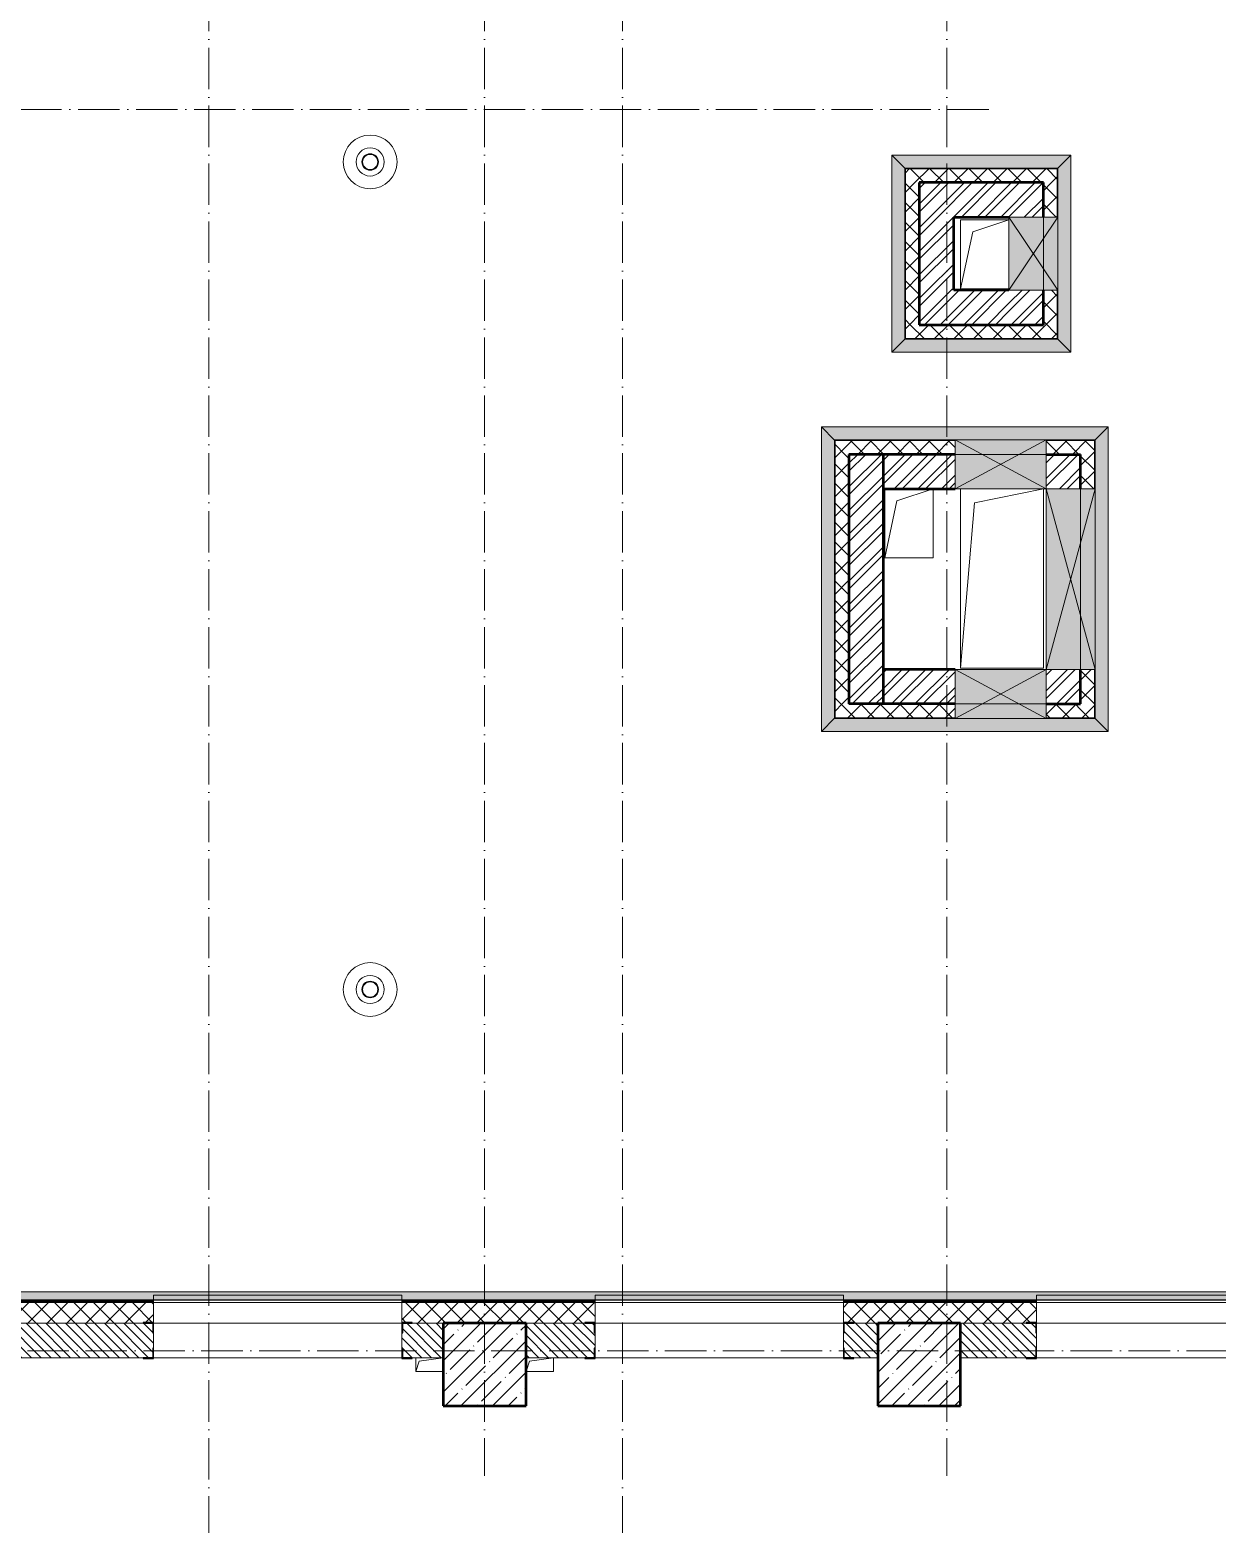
# Model space of a CAD drawing. Header units: millimetres. Extents: x -213536 to 1564669, y -45299 to 942238.
# Drawn here: x 10062 to 18667, y 525341 to 536175 of the extents above; entities that cross this region are included whole.
import ezdxf

# ---------------------------------------------------------------- set-up
doc = ezdxf.new("R2010")
doc.units = ezdxf.units.MM
doc.linetypes.add('50_200_ШТРИХ_1Т_ш5_п1_п1_', pattern=[700, 500, -100, 0, -100])
for name, color, linetype, lineweight in [('3.1) ЖБ окна 1.2 м', 102, 'Continuous', 30), ('A-DETL-GENF-OTLN', 7, 'Continuous', 9), ('A-FLOR-____-OTLN', 7, 'Continuous', 9), ('A-GENM-____-MCUT', 7, 'Continuous', 25), ('A-GENM-____-OTLN', 7, 'Continuous', 9), ('A-GENM-____-OTLN-1', 7, 'Continuous', 25), ('A-GLAZ-____-OTLN', 7, 'Continuous', 9), ('A-WALL-____-MCUT', 7, 'Continuous', 13), ('A-WALL-____-MCUT-1', 7, 'Continuous', 9), ('A-WALL-____-MCUT-2', 7, 'Continuous', 50), ('A-WALL-____-OTLN', 7, 'Continuous', 9), ('A-WALL-____-PATT-1', 7, 'Continuous', 9), ('A-WALL-FNSH-MCUT-1', 7, 'Continuous', 9), ('S-COLS-____-MCUT', 7, 'Continuous', 50), ('S-COLS-____-OTLN', 7, 'Continuous', 9), ('S-GRID-____-OTLN-1', 7, '50_200_ШТРИХ_1Т_ш5_п1_п1_', 9)]:
    doc.layers.add(name, color=color, linetype=linetype, lineweight=lineweight)
doc.layers.add('A-GLAZ-____-OTLN-1', color=7, linetype='Continuous', lineweight=9, true_color=0xc0c0c0)
pattern_1 = [(45, (-15591.66, 459015.94), (-70.71068, 70.71068), []), (135, (-15591.66, 459015.94), (-70.71068, -70.71068), [])]
pattern_2 = [(135, (-15591.663, 459015.94), (-35.35534, -35.35534), [])]
pattern_3 = [(45, (-15591.66, 459015.94), (-85.53659, 85.53659), []), (45, (-15534.64, 459015.94), (-85.53659, 85.53659), [])]

# ---------------------------------------------------------------- blocks, each defined once
blk = doc.blocks.new('BSC_Колонна _Прямоугольная - 600х600-V51-АР1_План отверстий 2 этажа в осях 1-64_Ю-ЯЯ')
at = {"layer": 'S-COLS-____-OTLN'}
h = blk.add_hatch(dxfattribs=at)
h.set_pattern_fill('FP_61', color=256, style=0, pattern_type=2)
h.set_pattern_definition([(45, (-28950, -67481.04), (-114.04925, 114.04925), []), (45, (-28835.95, -67481.04), (-114.04925, 114.04925), [201.613, -40.323, 3.353, -36.97])])
h.paths.add_polyline_path([(-300, -300), (300, -300), (300, 300), (-300, 300), (-300, 237)], flags=0)
at = {"layer": 'S-COLS-____-MCUT'}
for p, q in [((300, 300), (-300, 300)), ((-300, 300), (-300, -300)), ((300, -300), (300, 300)), ((-300, -300), (300, -300))]:
    blk.add_line(p, q, dxfattribs=at)
blk = doc.blocks.new('BSC_Колонна _Прямоугольная - 600х600-V89-АР1_План отверстий 2 этажа в осях 1-64_Ю-ЯЯ')
at = {"layer": 'S-COLS-____-OTLN'}
h = blk.add_hatch(dxfattribs=at)
h.set_pattern_fill('FP_102', color=256, style=0, pattern_type=2)
h.set_pattern_definition([(45, (-32100, -67481.04), (-114.04925, 114.04925), []), (45, (-31985.95, -67481.04), (-114.04925, 114.04925), [201.613, -40.323, 3.353, -36.97])])
h.paths.add_polyline_path([(-300, -300), (300, -300), (300, 300), (-300, 300)], flags=0)
at = {"layer": 'S-COLS-____-MCUT'}
for p, q in [((300, 300), (-300, 300)), ((-300, 300), (-300, -300)), ((300, -300), (300, 300)), ((-300, -300), (300, -300))]:
    blk.add_line(p, q, dxfattribs=at)
blk = doc.blocks.new('Отлив_СКБ - Отлив витража_СФТК-31884011-АР1_План отверстий 2 этажа в осях 1-64_Ю-ЯЯ')
at = {"layer": 'A-GLAZ-____-OTLN-1'}
for points in [[(1800, 2), (1800, 37), (0, 37), (0, 2), (1715, 2)], [(1715, 0), (1800, 0), (1800, 2), (0, 2), (0, 0)]]:
    blk.add_hatch(color=256, dxfattribs=at).paths.add_polyline_path(points, flags=0)
at = {"layer": 'A-GLAZ-____-OTLN'}
for p, q in [((0, 3), (0, 37)), ((1800, 37), (0, 37)), ((0, 2), (1800, 2)), ((1800, 37), (1800, 3)), ((1800, 0), (0, 0))]:
    blk.add_line(p, q, dxfattribs=at)
blk = doc.blocks.new('Фахверк_СКБ_Уголок - 250_1500-27508688-АР1_План отверстий 2 этажа в осях 1-64_Ю-ЯЯ')
at = {"layer": 'A-GENM-____-MCUT'}
for p, q in [((200, 181), (125, 181)), ((125, 181), (125, 106)), ((131, 106), (131, 175)), ((131, 175), (200, 175)), ((200, 175), (200, 181)), ((125, 106), (131, 106)), ((131, -6), (125, -6)), ((125, -6), (125, -81)), ((125, -81), (200, -81)), ((131, -75), (131, -6)), ((200, -75), (131, -75)), ((200, -81), (200, -75))]:
    blk.add_line(p, q, dxfattribs=at)
blk = doc.blocks.new('Фахверк_СКБ_Уголок - 250_1500-27508690-АР1_План отверстий 2 этажа в осях 1-64_Ю-ЯЯ')
at = {"layer": 'A-GENM-____-MCUT'}
for p, q in [((125, 181), (50, 181)), ((50, 181), (50, 175)), ((50, 175), (119, 175)), ((119, 175), (119, 106)), ((125, 106), (125, 181)), ((119, 106), (125, 106)), ((119, -75), (50, -75)), ((50, -75), (50, -81)), ((50, -81), (125, -81)), ((125, -6), (119, -6)), ((119, -6), (119, -75)), ((125, -81), (125, -6))]:
    blk.add_line(p, q, dxfattribs=at)
blk = doc.blocks.new('Фахверк_СКБ_Уголок - 250_1500-27504248-АР1_План отверстий 2 этажа в осях 1-64_Ю-ЯЯ')
at = {"layer": 'A-GENM-____-MCUT'}
for p, q in [((200, 181), (125, 181)), ((125, 181), (125, 106)), ((131, 106), (131, 175)), ((131, 175), (200, 175)), ((200, 175), (200, 181)), ((125, 106), (131, 106)), ((131, -6), (125, -6)), ((125, -6), (125, -81)), ((125, -81), (200, -81)), ((131, -75), (131, -6)), ((200, -75), (131, -75)), ((200, -81), (200, -75))]:
    blk.add_line(p, q, dxfattribs=at)
blk = doc.blocks.new('Фахверк_СКБ_Уголок - 250_1500-27508739-АР1_План отверстий 2 этажа в осях 1-64_Ю-ЯЯ')
at = {"layer": 'A-GENM-____-MCUT'}
for p, q in [((125, 181), (50, 181)), ((50, 181), (50, 175)), ((50, 175), (119, 175)), ((119, 175), (119, 106)), ((125, 106), (125, 181)), ((119, 106), (125, 106)), ((119, -75), (50, -75)), ((50, -75), (50, -81)), ((50, -81), (125, -81)), ((125, -6), (119, -6)), ((119, -6), (119, -75)), ((125, -81), (125, -6))]:
    blk.add_line(p, q, dxfattribs=at)
blk = doc.blocks.new('Кровельный аэратор - 143_Кровельный аэратор-15605992-АР1_План отверстий 2 этажа в осях 1-64_Ю-ЯЯ')
at = {"layer": 'A-GENM-____-OTLN'}
for radius, start, end in [(195, 360, 180), (195, 180, 360), (102, 360, 180), (102, 180, 360), (60, 360, 180), (60, 180, 360), (55, 360, 180), (55, 180, 360)]:
    blk.add_arc((0, 0), radius, start, end, dxfattribs=at)
blk = doc.blocks.new('AR_Отверстие прямоугольное _в плите_ - AR_Отверстие прямоугольное _в плите_-V173-АР1_План отверстий 2 этажа в осях 1-64_Ю-ЯЯ')
at = {"layer": 'A-GENM-____-OTLN'}
for p, q in [((-100, 50), (-100, -50)), ((-100, -50), (-75, 25)), ((-75, 25), (100, 50)), ((-100, -50), (100, -50))]:
    blk.add_line(p, q, dxfattribs=at)
blk = doc.blocks.new('AR_Отверстие прямоугольное _в плите_ - AR_Отверстие прямоугольное _в плите_-V164-АР1_План отверстий 2 этажа в осях 1-64_Ю-ЯЯ')
at = {"layer": 'A-GENM-____-OTLN'}
for p, q in [((-100, -50), (-75, 25)), ((-75, 25), (100, 50)), ((100, -50), (100, 50)), ((-100, -50), (100, -50))]:
    blk.add_line(p, q, dxfattribs=at)
blk = doc.blocks.new('AR_Отверстие прямоугольное _в плите_ - AR_Отверстие прямоугольное _в плите_-30552540-АР1_План отверстий 2 этажа в осях 1-64_Ю-ЯЯ')
at = {"layer": 'A-GENM-____-OTLN'}
for p, q in [((175, 250), (-175, 250)), ((-175, 250), (-175, -250)), ((-87, 163), (175, 250)), ((-175, -250), (-87, 163)), ((-175, -250), (175, -250))]:
    blk.add_line(p, q, dxfattribs=at)
blk = doc.blocks.new('AR_Отверстие прямоугольное _в плите_ - AR_Отверстие прямоугольное _в плите_-30552544-АР1_План отверстий 2 этажа в осях 1-64_Ю-ЯЯ')
at = {"layer": 'A-GENM-____-OTLN'}
for p, q in [((300, 650), (-300, 650)), ((-300, 650), (-300, -650)), ((-300, -650), (-200, 550)), ((-200, 550), (300, 650)), ((300, -650), (300, 650)), ((-300, -650), (300, -650))]:
    blk.add_line(p, q, dxfattribs=at)
blk = doc.blocks.new('AR_Отверстие прямоугольное _в плите_ - AR_Отверстие прямоугольное _в плите_-V194-АР1_План отверстий 2 этажа в осях 1-64_Ю-ЯЯ')
at = {"layer": 'A-GENM-____-OTLN'}
for p, q in [((175, 250), (-175, 250)), ((-175, 250), (-175, -250)), ((-87, 163), (175, 250)), ((175, -250), (175, 250)), ((-175, -250), (-87, 163)), ((-175, -250), (175, -250))]:
    blk.add_line(p, q, dxfattribs=at)
blk = doc.blocks.new('AR_Отверстие прямоугольное _в стене__БезПР - AR_Отверстие прямоугольное _в стене__БезПР-31947467-АР1_План отверстий 2 этажа в осях 1-64_Ю-ЯЯ')
at = {"layer": 'A-GLAZ-____-OTLN'}
blk.add_hatch(color=256, dxfattribs=at).paths.add_polyline_path([(265, 230), (-265, 230), (-265, -125), (265, -125)], flags=0)
at = {"layer": 'A-DETL-GENF-OTLN'}
for p, q in [((-265, -125), (-265, 230)), ((-265, 230), (265, 230)), ((265, 230), (-265, -125)), ((-265, 230), (265, -125)), ((265, 230), (-265, 230)), ((-265, 230), (-265, -125)), ((265, 230), (265, -125)), ((265, -125), (265, 230)), ((265, -125), (-265, -125)), ((-265, -125), (265, -125))]:
    blk.add_line(p, q, dxfattribs=at)
at = {"layer": 'A-GLAZ-____-OTLN'}
blk.add_line((265, 125), (-265, 125), dxfattribs=at)
blk = doc.blocks.new('AR_Отверстие прямоугольное _в стене__БезПР - AR_Отверстие прямоугольное _в стене__БезПР-32490818-АР1_План отверстий 2 этажа в осях 1-64_Ю-ЯЯ')
at = {"layer": 'A-GLAZ-____-OTLN'}
blk.add_hatch(color=256, dxfattribs=at).paths.add_polyline_path([(655, -20), (655, 230), (-655, 230), (-655, -125), (655, -125)], flags=0)
at = {"layer": 'A-DETL-GENF-OTLN'}
for p, q in [((-655, -125), (-655, 230)), ((-655, 230), (655, 230)), ((655, 230), (-655, -125)), ((-655, 230), (655, -125)), ((655, 230), (-655, 230)), ((-655, 230), (-655, -125)), ((655, 230), (655, -125)), ((655, -125), (655, 230)), ((655, -125), (-655, -125)), ((-655, -125), (655, -125))]:
    blk.add_line(p, q, dxfattribs=at)
at = {"layer": 'A-GLAZ-____-OTLN'}
blk.add_line((655, 125), (-655, 125), dxfattribs=at)
blk = doc.blocks.new('AR_Отверстие прямоугольное _в стене__БезПР - AR_Отверстие прямоугольное _в стене__БезПР-32490844-АР1_План отверстий 2 этажа в осях 1-64_Ю-ЯЯ')
at = {"layer": 'A-GLAZ-____-OTLN'}
blk.add_hatch(color=256, dxfattribs=at).paths.add_polyline_path([(-330, 125), (-330, -230), (330, -230), (330, 125), (6, 125)], flags=0)
at = {"layer": 'A-DETL-GENF-OTLN'}
for p, q in [((330, 125), (-330, 125)), ((-330, 125), (-330, -230)), ((330, -230), (-330, 125)), ((-330, -230), (330, 125)), ((-330, 125), (330, 125)), ((-330, -230), (-330, 125)), ((330, -230), (330, 125)), ((330, 125), (330, -230)), ((-330, -230), (330, -230)), ((330, -230), (-330, -230))]:
    blk.add_line(p, q, dxfattribs=at)
at = {"layer": 'A-GLAZ-____-OTLN'}
blk.add_line((330, -125), (-330, -125), dxfattribs=at)
blk = doc.blocks.new('AR_Отверстие прямоугольное _в стене__БезПР - AR_Отверстие прямоугольное _в стене__БезПР-32490823-АР1_План отверстий 2 этажа в осях 1-64_Ю-ЯЯ')
at = {"layer": 'A-GLAZ-____-OTLN'}
blk.add_hatch(color=256, dxfattribs=at).paths.add_polyline_path([(6, 230), (-330, 230), (-330, -125), (330, -125), (330, 230)], flags=0)
at = {"layer": 'A-DETL-GENF-OTLN'}
for p, q in [((-330, -125), (-330, 230)), ((-330, 230), (330, 230)), ((330, 230), (-330, -125)), ((-330, 230), (330, -125)), ((330, 230), (-330, 230)), ((-330, 230), (-330, -125)), ((330, 230), (330, -125)), ((330, -125), (330, 230)), ((330, -125), (-330, -125)), ((-330, -125), (330, -125))]:
    blk.add_line(p, q, dxfattribs=at)
at = {"layer": 'A-GLAZ-____-OTLN'}
blk.add_line((330, 125), (-330, 125), dxfattribs=at)
blk = doc.blocks.new('Отлив_СКБ1 - Отлив_Шахты-30185863-АР1_План отверстий 2 этажа в осях 1-64_Ю-ЯЯ')
at = {"layer": 'A-GLAZ-____-OTLN-1'}
blk.add_hatch(color=256, dxfattribs=at).paths.add_polyline_path([(1229, -199), (1133, -103), (1133, -105), (-103, -105), (-103, -103), (-199, -199), (1135, -199)], flags=0)
at = {"layer": 'A-GLAZ-____-OTLN'}
for p, q in [((-199, -199), (-103, -103)), ((1133, -103), (1229, -199)), ((-199, -199), (1229, -199))]:
    blk.add_line(p, q, dxfattribs=at)
blk = doc.blocks.new('Отлив_СКБ1 - Отлив_Шахты-32492502-АР1_План отверстий 2 этажа в осях 1-64_Ю-ЯЯ')
at = {"layer": 'A-GLAZ-____-OTLN-1'}
blk.add_hatch(color=256, dxfattribs=at).paths.add_polyline_path([(-199, -199), (1099, -199), (1003, -103), (1003, -105), (-103, -105), (-103, -103), (-105, -105)], flags=0)
at = {"layer": 'A-GLAZ-____-OTLN'}
for p, q in [((-199, -199), (-103, -103)), ((1003, -103), (1099, -199)), ((-199, -199), (1099, -199))]:
    blk.add_line(p, q, dxfattribs=at)
blk = doc.blocks.new('Отлив_СКБ1 - Отлив_Шахты-32492619-АР1_План отверстий 2 этажа в осях 1-64_Ю-ЯЯ')
at = {"layer": 'A-GLAZ-____-OTLN-1'}
blk.add_hatch(color=256, dxfattribs=at).paths.add_polyline_path([(1783, 103), (1879, 199), (-199, 199), (-103, 103), (-103, 105), (1783, 105)], flags=0)
at = {"layer": 'A-GLAZ-____-OTLN'}
for p, q in [((-103, 103), (-199, 199)), ((1879, 199), (-199, 199)), ((1879, 199), (1783, 103))]:
    blk.add_line(p, q, dxfattribs=at)
blk = doc.blocks.new('Отлив_СКБ1 - Отлив_Шахты-32497784-АР1_План отверстий 2 этажа в осях 1-64_Ю-ЯЯ')
at = {"layer": 'A-GLAZ-____-OTLN-1'}
blk.add_hatch(color=256, dxfattribs=at).paths.add_polyline_path([(2009, 199), (-199, 199), (-103, 103), (-103, 105), (1913, 105), (1913, 103), (1915, 105)], flags=0)
at = {"layer": 'A-GLAZ-____-OTLN'}
for p, q in [((-103, 103), (-199, 199)), ((2009, 199), (-199, 199)), ((2009, 199), (1913, 103))]:
    blk.add_line(p, q, dxfattribs=at)
blk = doc.blocks.new('Отлив_СКБ1 - Отлив_Фасады на кровле-32719942-АР1_План отверстий 2 этажа в осях 1-64_Ю-ЯЯ')
at = {"layer": 'A-GLAZ-____-OTLN-1'}
blk.add_hatch(color=256, dxfattribs=at).paths.add_polyline_path([(18850, 170), (18850, 204), (20650, 204), (20650, 170), (21320, 170), (21320, 228), (228, 228), (170, 170), (2850, 170), (2850, 204), (4650, 204), (4650, 170), (6050, 170), (6050, 204), (7850, 204), (7850, 170), (9250, 170), (9250, 204), (11050, 204), (11050, 170), (12450, 170), (12450, 204), (14250, 204), (14250, 170), (15650, 170), (15650, 204), (17450, 204), (17450, 170), (18705, 170)], flags=0)
at = {"layer": 'A-GLAZ-____-OTLN'}
blk.add_line((21320, 228), (228, 228), dxfattribs=at)
blk = doc.blocks.new('2этаж')
at = {"layer": 'S-GRID-____-OTLN-1', "color": 251, "ltscale": 0.6, "true_color": 0x636466}
for p, q in [((11358.3, 549908.8), (11358.3, 511907.5)), ((13358.3, 549908.8), (13358.3, 525691.4)), ((14358.3, 549908.8), (14358.3, 511907.5)), ((16708.3, 549908.8), (16708.3, 525691.4)), ((17013.3, 535597), (-20260.4, 535597)), ((88482.7, 526597), (-20260.4, 526597))]:
    blk.add_line(p, q, dxfattribs=at)

msp = doc.modelspace()

# ---------------------------------------------------------------- hatches: boundary and pattern name
at = {"layer": 'A-WALL-____-PATT-1'}
h = msp.add_hatch(dxfattribs=at)
h.set_pattern_fill('FP_1', color=256, style=0, pattern_type=2)
h.set_pattern_definition(pattern_1)
h.paths.add_polyline_path([(17508.3, 535067), (17508.3, 535167), (16408.3, 535167), (16408.3, 535067), (17408.3, 535067)], flags=0)
h = msp.add_hatch(dxfattribs=at)
h.set_pattern_fill('FP_1', color=256, style=0, pattern_type=2)
h.set_pattern_definition(pattern_1)
h.paths.add_polyline_path([(16508.3, 534037), (16508.3, 535067), (16408.3, 535067), (16408.3, 534037)], flags=0)
h = msp.add_hatch(dxfattribs=at)
h.set_pattern_fill('FP_3', color=256, style=0, pattern_type=2)
h.set_pattern_definition(pattern_3)
h.paths.add_polyline_path([(16758.3, 534817), (17408.3, 534817), (17408.3, 535067), (16508.3, 535067), (16508.3, 534817), (16650, 534817)], flags=0)
h = msp.add_hatch(dxfattribs=at)
h.set_pattern_fill('FP_1', color=256, style=0, pattern_type=2)
h.set_pattern_definition(pattern_1)
h.paths.add_polyline_path([(17508.3, 533937), (17508.3, 534287), (17408.3, 534287), (17408.3, 533937)], flags=0)
h.paths.add_polyline_path([(17508.3, 534817), (17508.3, 535067), (17408.3, 535067), (17408.3, 534817)], flags=0)
h = msp.add_hatch(dxfattribs=at)
h.set_pattern_fill('FP_3', color=256, style=0, pattern_type=2)
h.set_pattern_definition(pattern_3)
h.paths.add_polyline_path([(16508.3, 534287), (16758.3, 534287), (16758.3, 534817), (16508.3, 534817), (16508.3, 534806.3)], flags=0)
h = msp.add_hatch(dxfattribs=at)
h.set_pattern_fill('FP_3', color=256, style=0, pattern_type=2)
h.set_pattern_definition(pattern_3)
h.paths.add_polyline_path([(17158.3, 534037), (17158.3, 534287), (16508.3, 534287), (16508.3, 534037), (17091.9, 534037)], flags=0)
h = msp.add_hatch(dxfattribs=at)
h.set_pattern_fill('FP_3', color=256, style=0, pattern_type=2)
h.set_pattern_definition(pattern_3)
h.paths.add_polyline_path([(17408.3, 534037), (17408.3, 534287), (17158.3, 534287), (17158.3, 534037)], flags=0)
h = msp.add_hatch(dxfattribs=at)
h.set_pattern_fill('FP_1', color=256, style=0, pattern_type=2)
h.set_pattern_definition(pattern_1)
h.paths.add_polyline_path([(17408.3, 533937), (17408.3, 534037), (16408.3, 534037), (16408.3, 533937), (17091.9, 533937)], flags=0)
h = msp.add_hatch(dxfattribs=at)
h.set_pattern_fill('FP_1', color=256, style=0, pattern_type=2)
h.set_pattern_definition(pattern_1)
h.paths.add_polyline_path([(17678.3, 533097), (17778.3, 533097), (17778.3, 533197), (17428.3, 533197), (17428.3, 533097)], flags=0)
h.paths.add_polyline_path([(16248.3, 533097), (16768.3, 533097), (16768.3, 533197), (15898.3, 533197), (15898.3, 533097), (16208.2, 533097)], flags=0)
h = msp.add_hatch(dxfattribs=at)
h.set_pattern_fill('FP_1', color=256, style=0, pattern_type=2)
h.set_pattern_definition(pattern_1)
h.paths.add_polyline_path([(15998.3, 531287), (15998.3, 533097), (15898.3, 533097), (15898.3, 531287)], flags=0)
h = msp.add_hatch(dxfattribs=at)
h.set_pattern_fill('FP_3', color=256, style=0, pattern_type=2)
h.set_pattern_definition(pattern_3)
h.paths.add_polyline_path([(16248.3, 531287), (16248.3, 533097), (15998.3, 533097), (15998.3, 531287), (16208.2, 531287)], flags=0)
h = msp.add_hatch(dxfattribs=at)
h.set_pattern_fill('FP_3', color=256, style=0, pattern_type=2)
h.set_pattern_definition(pattern_3)
h.paths.add_polyline_path([(17678.3, 532847), (17678.3, 533097), (17428.3, 533097), (17428.3, 532847)], flags=0)
h.paths.add_polyline_path([(16768.3, 532847), (16768.3, 533097), (16248.3, 533097), (16248.3, 532847)], flags=0)
h = msp.add_hatch(dxfattribs=at)
h.set_pattern_fill('FP_1', color=256, style=0, pattern_type=2)
h.set_pattern_definition(pattern_1)
h.paths.add_polyline_path([(17778.3, 531187), (17778.3, 531537), (17678.3, 531537), (17678.3, 531187)], flags=0)
h.paths.add_polyline_path([(17678.3, 532847), (17778.3, 532847), (17778.3, 533097), (17678.3, 533097)], flags=0)
h = msp.add_hatch(dxfattribs=at)
h.set_pattern_fill('FP_3', color=256, style=0, pattern_type=2)
h.set_pattern_definition(pattern_3)
h.paths.add_polyline_path([(16768.3, 531287), (16768.3, 531537), (16248.3, 531537), (16248.3, 531287)], flags=0)
h = msp.add_hatch(dxfattribs=at)
h.set_pattern_fill('FP_3', color=256, style=0, pattern_type=2)
h.set_pattern_definition(pattern_3)
h.paths.add_polyline_path([(17678.3, 531287), (17678.3, 531537), (17428.3, 531537), (17428.3, 531287), (17533.8, 531287)], flags=0)
h = msp.add_hatch(dxfattribs=at)
h.set_pattern_fill('FP_1', color=256, style=0, pattern_type=2)
h.set_pattern_definition(pattern_1)
h.paths.add_polyline_path([(17533.8, 531187), (17678.3, 531187), (17678.3, 531287), (17428.3, 531287), (17428.3, 531187)], flags=0)
h.paths.add_polyline_path([(16208.2, 531187), (16768.3, 531187), (16768.3, 531287), (15898.3, 531287), (15898.3, 531187)], flags=0)
h = msp.add_hatch(dxfattribs=at)
h.set_pattern_fill('FP_1', color=256, style=0, pattern_type=2)
h.set_pattern_definition(pattern_1)
h.paths.add_polyline_path([(29608.3, 526797), (29623.3, 526797), (29623.3, 526947), (28758.3, 526947), (28758.3, 526797), (29464.4, 526797)], flags=0)
h.paths.add_polyline_path([(25929.4, 526797), (26958.3, 526797), (26958.3, 526947), (25558.3, 526947), (25558.3, 526803), (25633.3, 526803), (25633.3, 526797)], flags=0)
h.paths.add_polyline_path([(23658.3, 526797), (23683.3, 526797), (23683.3, 526803), (23758.3, 526803), (23758.3, 526947), (22358.3, 526947), (22358.3, 526803), (22433.3, 526803), (22433.3, 526797), (23278.2, 526797)], flags=0)
h.paths.add_polyline_path([(19743.2, 526797), (20483.3, 526797), (20483.3, 526803), (20558.3, 526803), (20558.3, 526947), (19158.3, 526947), (19158.3, 526803), (19233.3, 526803), (19233.3, 526797)], flags=0)
h.paths.add_polyline_path([(17283.3, 526797), (17283.3, 526803), (17358.3, 526803), (17358.3, 526947), (15958.3, 526947), (15958.3, 526803), (16033.3, 526803), (16033.3, 526797), (17091.9, 526797)], flags=0)
h.paths.add_polyline_path([(14083.3, 526797), (14083.3, 526803), (14158.3, 526803), (14158.3, 526947), (12758.3, 526947), (12758.3, 526803), (12833.3, 526803), (12833.3, 526797), (13658.3, 526797)], flags=0)
h.paths.add_polyline_path([(10883.3, 526797), (10883.3, 526803), (10958.3, 526803), (10958.3, 526947), (8108.3, 526947), (8108.3, 526797), (9138.2, 526797)], flags=0)
h = msp.add_hatch(dxfattribs=at)
h.set_pattern_fill('FP_6', color=256, style=0, pattern_type=2)
h.set_pattern_definition(pattern_2)
h.paths.add_polyline_path([(12833.3, 526547), (13058.3, 526547), (13058.3, 526797), (12764.3, 526797), (12764.3, 526728), (12758.3, 526728), (12758.3, 526616), (12764.3, 526616), (12764.3, 526547)], flags=0)
h.paths.add_polyline_path([(10905.7, 526547), (10952.3, 526547), (10952.3, 526616), (10958.3, 526616), (10958.3, 526728), (10952.3, 526728), (10952.3, 526797), (8108.3, 526797), (8108.3, 526547), (10883.3, 526547)], flags=0)
h = msp.add_hatch(dxfattribs=at)
h.set_pattern_fill('FP_6', color=256, style=0, pattern_type=2)
h.set_pattern_definition(pattern_2)
h.paths.add_polyline_path([(16208.2, 526547), (16208.3, 526547), (16208.2, 526797), (15964.3, 526797), (15964.3, 526728), (15958.3, 526728), (15958.3, 526616), (15964.3, 526616), (15964.3, 526547), (16033.3, 526547)], flags=0)
h.paths.add_polyline_path([(14152.3, 526547), (14152.3, 526616), (14158.3, 526616), (14158.3, 526728), (14152.3, 526728), (14152.3, 526797), (13658.3, 526797), (13658.3, 526547), (14083.3, 526547)], flags=0)
h = msp.add_hatch(dxfattribs=at)
h.set_pattern_fill('FP_6', color=256, style=0, pattern_type=2)
h.set_pattern_definition(pattern_2)
h.paths.add_polyline_path([(19743.2, 526547), (19808.3, 526547), (19808.3, 526797), (19164.3, 526797), (19164.3, 526728), (19158.3, 526728), (19158.3, 526616), (19164.3, 526616), (19164.3, 526547), (19233.3, 526547)], flags=0)
h.paths.add_polyline_path([(17091.9, 526547), (17352.3, 526547), (17352.3, 526616), (17358.3, 526616), (17358.3, 526728), (17352.3, 526728), (17352.3, 526797), (16808.3, 526797), (16808.3, 526547)], flags=0)

# ---------------------------------------------------------------- linework, layer by layer
at = {"layer": 'A-FLOR-____-OTLN'}
for p, q in [((16808.3, 534796.6), (17158.3, 534796.6)), ((16808.3, 534296.6), (16808.3, 534796.6)), ((17158.3, 534296.6), (16808.3, 534296.6)), ((16258.3, 532846.6), (16608.3, 532846.6)), ((16258.3, 532346.6), (16258.3, 532846.6)), ((16608.3, 532846.6), (16608.3, 532346.6)), ((16808.3, 532846.6), (17408.3, 532846.6)), ((16808.3, 531546.6), (16808.3, 532846.6)), ((17408.3, 532846.6), (17408.3, 531546.6)), ((16608.3, 532346.6), (16258.3, 532346.6)), ((17408.3, 531546.6), (16808.3, 531546.6))]:
    msp.add_line(p, q, dxfattribs=at)
at = {"layer": 'A-WALL-____-MCUT'}
for p, q in [((10883.3, 526797), (8108.3, 526797)), ((13058.3, 526797), (12833.3, 526797)), ((13658.3, 526797), (14083.3, 526797)), ((16033.3, 526797), (16208.3, 526797)), ((16808.3, 526797), (17283.3, 526797)), ((10958.3, 526616), (10958.3, 526728)), ((12758.3, 526728), (12758.3, 526616)), ((14158.3, 526616), (14158.3, 526728)), ((15958.3, 526728), (15958.3, 526616)), ((17358.3, 526616), (17358.3, 526728)), ((8108.3, 526547), (10883.3, 526547)), ((12833.3, 526547), (13058.3, 526547)), ((13658.3, 526547), (14083.3, 526547)), ((16033.3, 526547), (16208.3, 526547)), ((16808.3, 526547), (17283.3, 526547))]:
    msp.add_line(p, q, dxfattribs=at)
at = {"layer": 'A-WALL-____-MCUT-1'}
for p, q in [((16405.3, 535172), (16403.3, 535172)), ((16403.3, 535172), (16403.3, 535170)), ((17513.3, 535170), (16403.3, 535170)), ((16403.3, 535167), (16405.3, 535167)), ((16405.3, 535172), (16405.3, 533932)), ((17508.3, 535167), (16408.3, 535167)), ((16408.3, 535167), (16408.3, 533937)), ((17508.3, 534817), (17508.3, 535167)), ((17513.3, 535172), (17511.3, 535172)), ((17511.3, 534817), (17511.3, 535172)), ((17513.3, 535167), (17511.3, 535167)), ((17513.3, 535170), (17513.3, 535172)), ((17508.3, 533937), (17508.3, 534287)), ((17511.3, 533932), (17511.3, 534287)), ((16405.3, 533937), (16403.3, 533937)), ((16403.3, 533934), (17513.3, 533934)), ((16403.3, 533934), (16403.3, 533932)), ((16403.3, 533932), (16405.3, 533932)), ((16408.3, 533937), (17508.3, 533937)), ((17508.3, 533934), (17508.3, 533932)), ((17511.3, 533932), (17513.3, 533932)), ((17513.3, 533932), (17513.3, 533934)), ((15895.3, 533202), (15893.3, 533202)), ((15893.3, 533202), (15893.3, 533200)), ((16768.3, 533200), (15893.3, 533200)), ((15893.3, 533197), (15895.3, 533197)), ((15895.3, 533202), (15895.3, 531182)), ((16768.3, 533197), (15898.3, 533197)), ((15898.3, 533197), (15898.3, 531187)), ((17783.3, 533200), (17428.3, 533200)), ((17778.3, 533197), (17428.3, 533197)), ((17778.3, 532847), (17778.3, 533197)), ((17783.3, 533202), (17781.3, 533202)), ((17781.3, 532847), (17781.3, 533202)), ((17783.3, 533197), (17781.3, 533197)), ((17783.3, 533200), (17783.3, 533202)), ((17778.3, 531187), (17778.3, 531537)), ((17781.3, 531182), (17781.3, 531537)), ((15895.3, 531187), (15893.3, 531187)), ((15893.3, 531184), (16768.3, 531184)), ((15893.3, 531184), (15893.3, 531182)), ((15893.3, 531182), (15895.3, 531182)), ((15898.3, 531187), (16768.3, 531187)), ((17428.3, 531187), (17778.3, 531187)), ((17428.3, 531184), (17783.3, 531184)), ((17778.3, 531182), (17778.3, 531184)), ((17781.3, 531182), (17783.3, 531182)), ((17783.3, 531182), (17783.3, 531184)), ((10958.3, 526959), (8258.3, 526959)), ((10958.3, 526953), (8258.3, 526953)), ((8258.3, 526947), (10958.3, 526947)), ((10958.3, 526803), (10958.3, 526947)), ((14158.3, 526959), (12758.3, 526959)), ((14158.3, 526953), (12758.3, 526953)), ((14158.3, 526947), (12758.3, 526947)), ((12758.3, 526947), (12758.3, 526803)), ((14158.3, 526803), (14158.3, 526947)), ((17358.3, 526959), (15958.3, 526959)), ((17358.3, 526953), (15958.3, 526953)), ((17358.3, 526947), (15958.3, 526947)), ((15958.3, 526947), (15958.3, 526803)), ((17358.3, 526803), (17358.3, 526947)), ((13058.3, 526797), (13058.3, 526797))]:
    msp.add_line(p, q, dxfattribs=at)
at = {"layer": 'A-WALL-____-MCUT-2'}
for p, q in [((17408.3, 535067), (16508.3, 535067)), ((16508.3, 535067), (16508.3, 534037)), ((17408.3, 534817), (17408.3, 535067)), ((16758.3, 534817), (17158.3, 534817)), ((16758.3, 534287), (16758.3, 534817)), ((17158.3, 534287), (16758.3, 534287)), ((17408.3, 534037), (17408.3, 534287)), ((16508.3, 534037), (17408.3, 534037)), ((16768.3, 533097), (15998.3, 533097)), ((15998.3, 533097), (15998.3, 531287)), ((16248.3, 531287), (16248.3, 533097)), ((17428.3, 533097), (17678.3, 533097)), ((17678.3, 532847), (17678.3, 533097)), ((16248.3, 532847), (16768.3, 532847)), ((16768.3, 531537), (16248.3, 531537)), ((17678.3, 531287), (17678.3, 531537)), ((16768.3, 531287), (15998.3, 531287)), ((17428.3, 531287), (17678.3, 531287))]:
    msp.add_line(p, q, dxfattribs=at)
at = {"layer": 'A-WALL-____-OTLN'}
for p, q in [((10958.3, 526947), (12758.3, 526947)), ((14158.3, 526947), (15958.3, 526947)), ((17358.3, 526947), (19158.3, 526947)), ((12758.3, 526797), (10958.3, 526797)), ((15958.3, 526797), (14158.3, 526797)), ((19158.3, 526797), (17358.3, 526797)), ((12758.3, 526547), (10958.3, 526547)), ((15958.3, 526547), (14158.3, 526547)), ((19158.3, 526547), (17358.3, 526547))]:
    msp.add_line(p, q, dxfattribs=at)
at = {"layer": 'A-WALL-FNSH-MCUT-1'}
for p, q in [((16403.3, 535170), (16403.3, 533934)), ((17511.3, 535172), (16405.3, 535172)), ((17513.3, 534817), (17513.3, 535170)), ((17408.3, 534817), (17408.3, 534817)), ((17513.3, 533934), (17513.3, 534287)), ((16405.3, 533932), (17511.3, 533932)), ((15893.3, 533200), (15893.3, 531184)), ((16768.3, 533202), (15895.3, 533202)), ((17781.3, 533202), (17428.3, 533202)), ((17783.3, 532847), (17783.3, 533200)), ((17678.3, 532847), (17678.3, 532847)), ((17783.3, 531184), (17783.3, 531537)), ((15895.3, 531182), (16768.3, 531182)), ((17428.3, 531182), (17781.3, 531182)), ((10958.3, 526967), (8258.3, 526967)), ((10958.3, 526947), (10958.3, 526967)), ((14158.3, 526967), (12758.3, 526967)), ((12758.3, 526967), (12758.3, 526947)), ((14158.3, 526947), (14158.3, 526967)), ((17358.3, 526967), (15958.3, 526967)), ((15958.3, 526967), (15958.3, 526947)), ((17358.3, 526947), (17358.3, 526967))]:
    msp.add_line(p, q, dxfattribs=at)

# ---------------------------------------------------------------- block references
at = {"layer": '3.1) ЖБ окна 1.2 м'}
msp.add_blockref('2этаж', (0, 0), dxfattribs=at)
at = {"layer": 'A-GENM-____-OTLN'}
for name, p in [('Кровельный аэратор - 143_Кровельный аэратор-15605992-АР1_План отверстий 2 этажа в осях 1-64_Ю-ЯЯ', (12528.3, 535217)), ('AR_Отверстие прямоугольное _в плите_ - AR_Отверстие прямоугольное _в плите_-30552540-АР1_План отверстий 2 этажа в осях 1-64_Ю-ЯЯ', (16983.3, 534546.6)), ('AR_Отверстие прямоугольное _в плите_ - AR_Отверстие прямоугольное _в плите_-V194-АР1_План отверстий 2 этажа в осях 1-64_Ю-ЯЯ', (16433.3, 532596.6)), ('AR_Отверстие прямоугольное _в плите_ - AR_Отверстие прямоугольное _в плите_-30552544-АР1_План отверстий 2 этажа в осях 1-64_Ю-ЯЯ', (17108.3, 532196.6)), ('Кровельный аэратор - 143_Кровельный аэратор-15605992-АР1_План отверстий 2 этажа в осях 1-64_Ю-ЯЯ', (12528.3, 529217)), ('AR_Отверстие прямоугольное _в плите_ - AR_Отверстие прямоугольное _в плите_-V173-АР1_План отверстий 2 этажа в осях 1-64_Ю-ЯЯ', (12958.3, 526497)), ('AR_Отверстие прямоугольное _в плите_ - AR_Отверстие прямоугольное _в плите_-V164-АР1_План отверстий 2 этажа в осях 1-64_Ю-ЯЯ', (13758.3, 526497))]:
    msp.add_blockref(name, p, dxfattribs=at)
at = {"layer": 'A-GENM-____-OTLN-1', "rotation": 180}
for name, p in [('Фахверк_СКБ_Уголок - 250_1500-27508688-АР1_План отверстий 2 этажа в осях 1-64_Ю-ЯЯ', (11083.3, 526722)), ('Фахверк_СКБ_Уголок - 250_1500-27508690-АР1_План отверстий 2 этажа в осях 1-64_Ю-ЯЯ', (12883.3, 526722)), ('Фахверк_СКБ_Уголок - 250_1500-27504248-АР1_План отверстий 2 этажа в осях 1-64_Ю-ЯЯ', (14283.3, 526722)), ('Фахверк_СКБ_Уголок - 250_1500-27508739-АР1_План отверстий 2 этажа в осях 1-64_Ю-ЯЯ', (16083.3, 526722)), ('Фахверк_СКБ_Уголок - 250_1500-27504248-АР1_План отверстий 2 этажа в осях 1-64_Ю-ЯЯ', (17483.3, 526722))]:
    msp.add_blockref(name, p, dxfattribs=at)
at = {"layer": 'A-GLAZ-____-OTLN'}
for name, p, rotation in [('Отлив_СКБ1 - Отлив_Шахты-30185863-АР1_План отверстий 2 этажа в осях 1-64_Ю-ЯЯ', (16508.3, 535067), 270), ('Отлив_СКБ1 - Отлив_Шахты-32492502-АР1_План отверстий 2 этажа в осях 1-64_Ю-ЯЯ', (17408.3, 535067), 180), ('Отлив_СКБ1 - Отлив_Шахты-30185863-АР1_План отверстий 2 этажа в осях 1-64_Ю-ЯЯ', (17408.3, 534037), 90), ('AR_Отверстие прямоугольное _в стене__БезПР - AR_Отверстие прямоугольное _в стене__БезПР-31947467-АР1_План отверстий 2 этажа в осях 1-64_Ю-ЯЯ', (17283.3, 534552), 270), ('Отлив_СКБ1 - Отлив_Шахты-32497784-АР1_План отверстий 2 этажа в осях 1-64_Ю-ЯЯ', (15998.3, 531287), 89.99999999999986), ('Отлив_СКБ1 - Отлив_Шахты-32497784-АР1_План отверстий 2 этажа в осях 1-64_Ю-ЯЯ', (17678.3, 533097), 269.9999999999998), ('AR_Отверстие прямоугольное _в стене__БезПР - AR_Отверстие прямоугольное _в стене__БезПР-32490844-АР1_План отверстий 2 этажа в осях 1-64_Ю-ЯЯ', (17098.3, 532972), 180), ('AR_Отверстие прямоугольное _в стене__БезПР - AR_Отверстие прямоугольное _в стене__БезПР-32490818-АР1_План отверстий 2 этажа в осях 1-64_Ю-ЯЯ', (17553.3, 532192), 270), ('AR_Отверстие прямоугольное _в стене__БезПР - AR_Отверстие прямоугольное _в стене__БезПР-32490823-АР1_План отверстий 2 этажа в осях 1-64_Ю-ЯЯ', (17098.3, 531412), 180), ('Отлив_СКБ1 - Отлив_Шахты-32492619-АР1_План отверстий 2 этажа в осях 1-64_Ю-ЯЯ', (17678.3, 531287), 180)]:
    msp.add_blockref(name, p, dxfattribs=dict(at, rotation=rotation))
for name, p in [('Отлив_СКБ1 - Отлив_Шахты-32492502-АР1_План отверстий 2 этажа в осях 1-64_Ю-ЯЯ', (16508.3, 534037)), ('Отлив_СКБ1 - Отлив_Шахты-32492619-АР1_План отверстий 2 этажа в осях 1-64_Ю-ЯЯ', (15998.3, 533097)), ('Отлив_СКБ1 - Отлив_Фасады на кровле-32719942-АР1_План отверстий 2 этажа в осях 1-64_Ю-ЯЯ', (8108.3, 526797)), ('Отлив_СКБ - Отлив витража_СФТК-31884011-АР1_План отверстий 2 этажа в осях 1-64_Ю-ЯЯ', (10958.3, 526964)), ('Отлив_СКБ - Отлив витража_СФТК-31884011-АР1_План отверстий 2 этажа в осях 1-64_Ю-ЯЯ', (14158.3, 526964)), ('Отлив_СКБ - Отлив витража_СФТК-31884011-АР1_План отверстий 2 этажа в осях 1-64_Ю-ЯЯ', (17358.3, 526964))]:
    msp.add_blockref(name, p, dxfattribs=at)
at = {"layer": 'S-COLS-____-OTLN'}
for name, p in [('BSC_Колонна _Прямоугольная - 600х600-V51-АР1_План отверстий 2 этажа в осях 1-64_Ю-ЯЯ', (13358.3, 526497)), ('BSC_Колонна _Прямоугольная - 600х600-V89-АР1_План отверстий 2 этажа в осях 1-64_Ю-ЯЯ', (16508.3, 526497))]:
    msp.add_blockref(name, p, dxfattribs=at)

doc.saveas('drawing.dxf')
